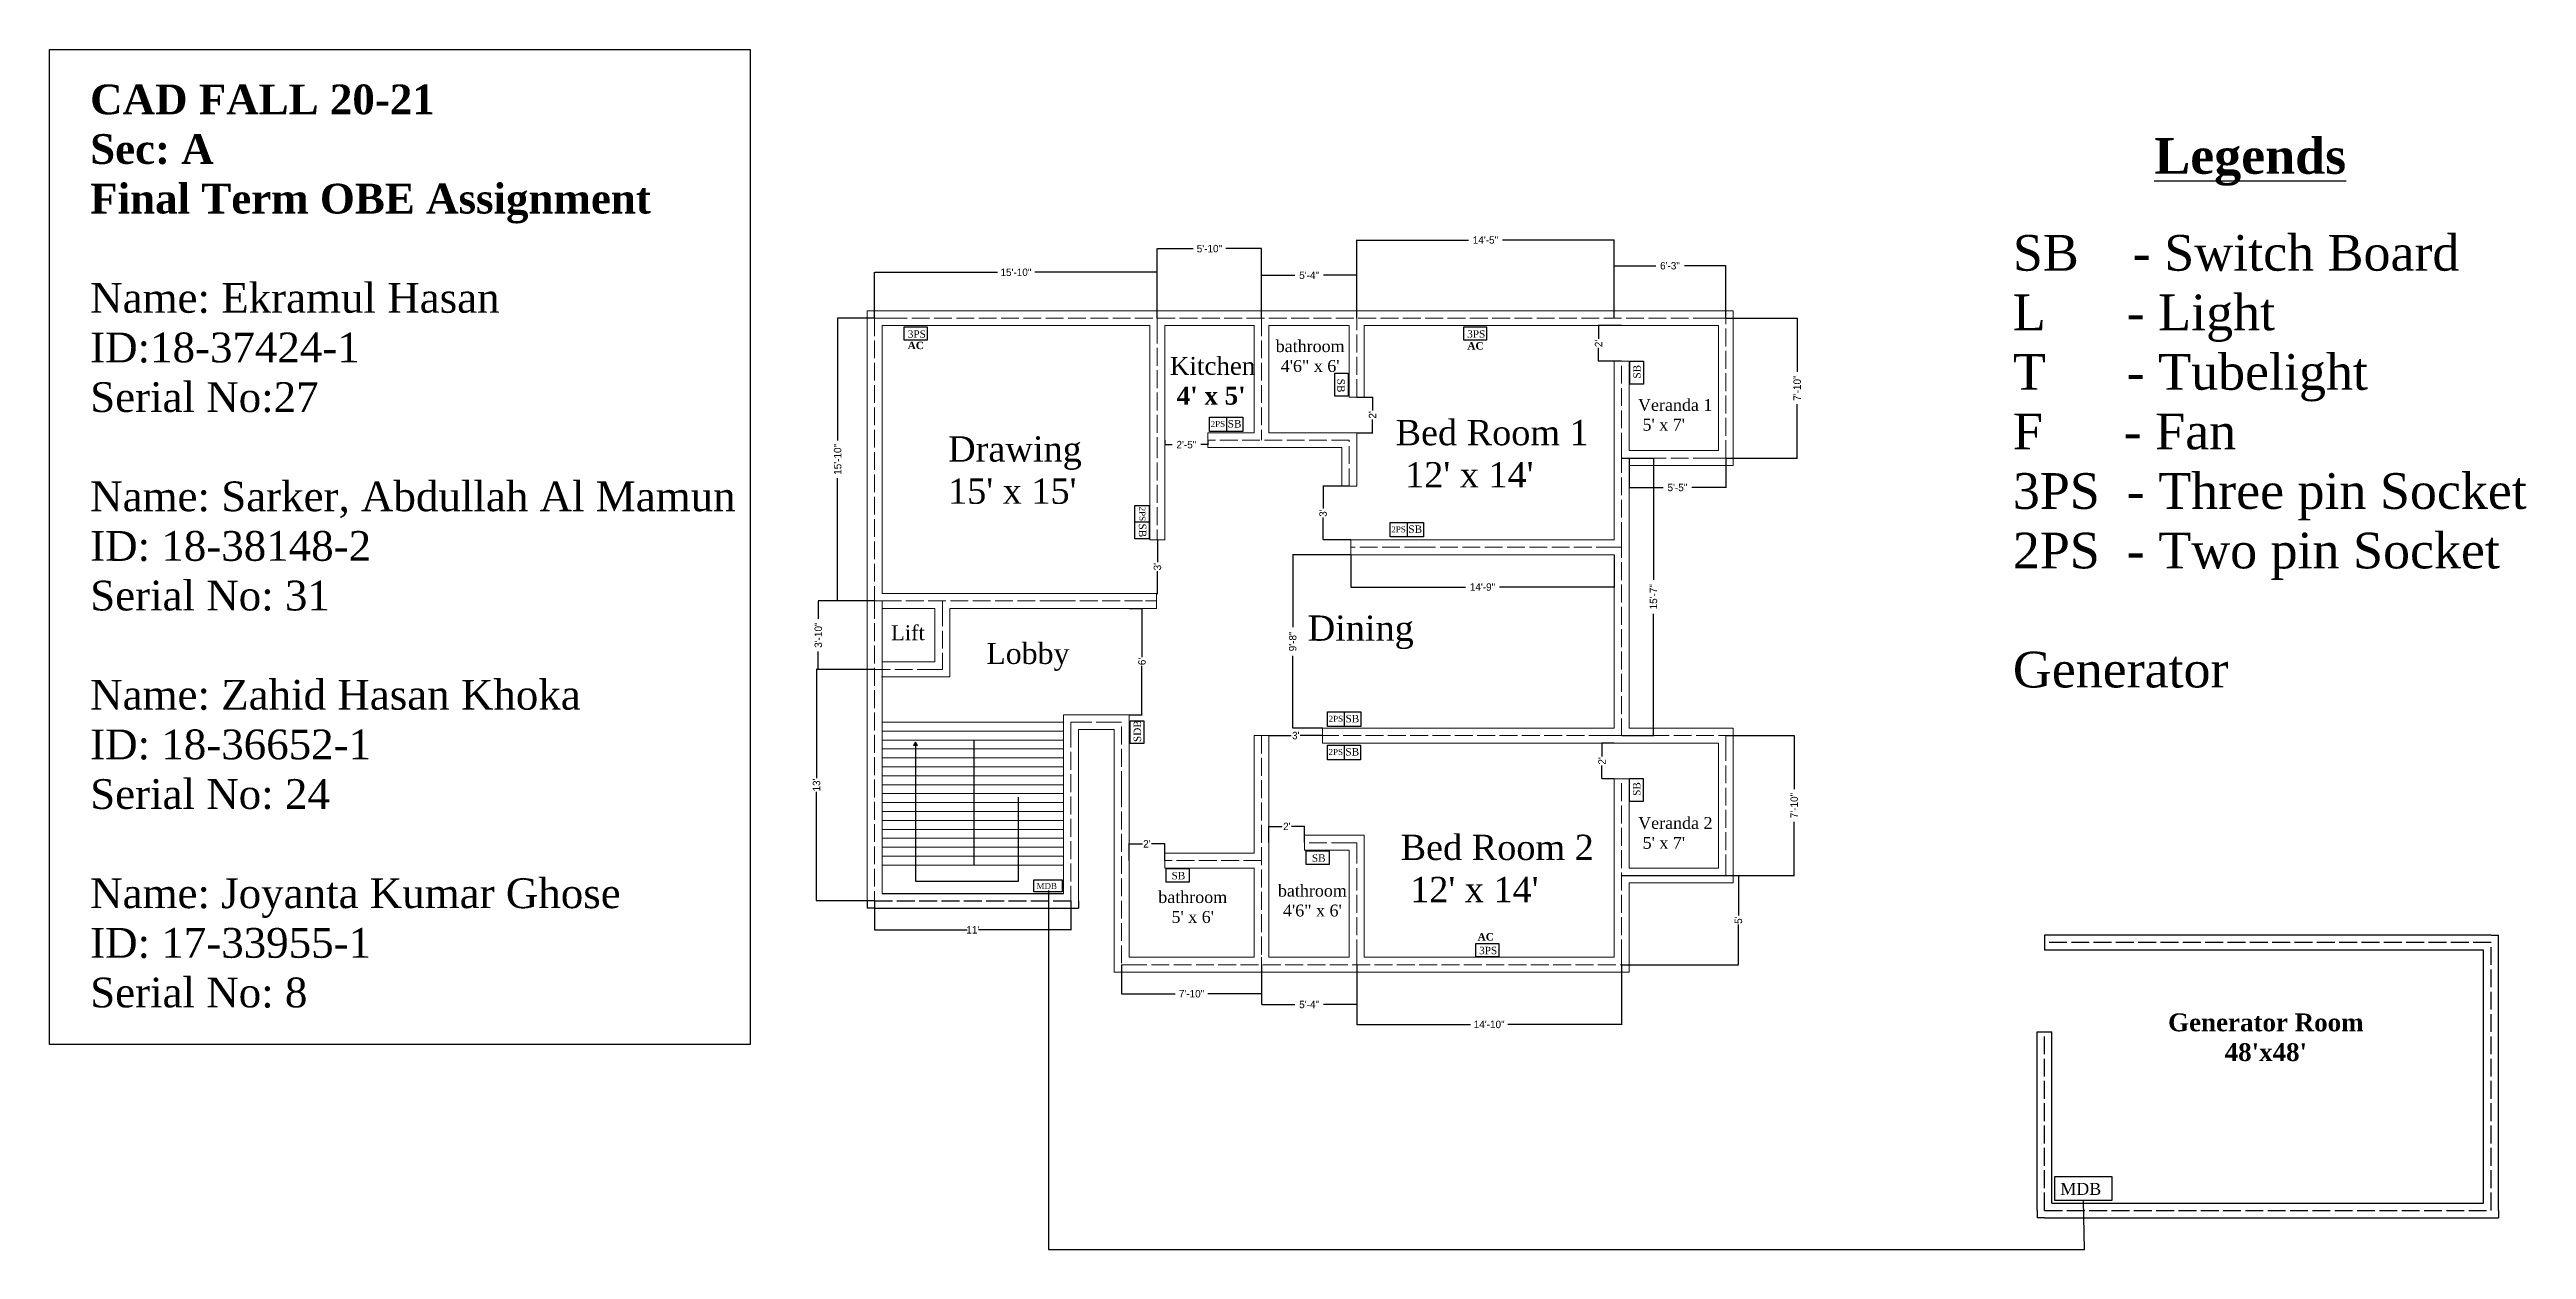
# Model space of a CAD drawing. Header units: inches. Extents: x -107 to 1557, y -182 to 624.
import ezdxf

# ---------------------------------------------------------------- set-up
doc = ezdxf.new("R2010")
doc.units = ezdxf.units.IN
doc.header["$MEASUREMENT"] = 0
doc.linetypes.add('ACAD_ISO02W100', pattern=[15, 12, -3])
doc.layers.get('Defpoints').update_dxf_attribs({"lineweight": 5})
doc.layers.add('door', color=5, linetype='Continuous', lineweight=5)
doc.layers.add('wall', color=7, linetype='Continuous', lineweight=5)
doc.dimstyles.get("Standard").update_dxf_attribs({"dimtxt": 5, "dimasz": 0.18, "dimexe": 0.18, "dimexo": 0.0625, "dimgap": 0.09, "dimtad": 0, "dimdec": 0, "dimzin": 0, "dimdsep": 46, "dimlunit": 4, "dimtxsty": 'Standard', "dimcen": 0.09, "dimadec": 0, "dimazin": 0, "dimtfac": 1, "dimtdec": 0, "dimtofl": 0, "dimtmove": 0, "dimatfit": 3, "dimfxl": 1, "dimtolj": 1, "dimtzin": 0, "dimarcsym": 0})

# ---------------------------------------------------------------- blocks, each defined once
blk = doc.blocks.new('*D4')
at = {"color": 0, "lineweight": -2}
for p, q in [((447.2, 443.7), (447.2, 474.5)), ((447.4, 474.4), (529.7, 474.4)), ((637.1, 474.4), (554.8, 474.4)), ((637.2, 443.7), (637.2, 474.5))]:
    blk.add_line(p, q, dxfattribs=at)
at = {"color": 0}
for points in [[(447.4, 474.4), (447.4, 474.3), (447.2, 474.4)], [(637.1, 474.4), (637.1, 474.3), (637.2, 474.4)]]:
    blk.add_solid(points, dxfattribs=at)
at = {"layer": 'Defpoints', "color": 0}
for p in [(637.2, 474.4), (447.2, 443.6), (637.2, 443.6)]:
    blk.add_point(p, dxfattribs=at)
at = {"color": 0, "insert": (542.2, 474.4), "char_height": 5, "attachment_point": 5}
blk.add_mtext('\\A1;15\'-10"', dxfattribs=at)
blk = doc.blocks.new('*D5')
at = {"color": 0, "lineweight": -2}
for p, q in [((637.2, 443.7), (637.2, 490.5)), ((637.4, 490.3), (661.3, 490.3)), ((707.1, 490.3), (683.2, 490.3)), ((707.2, 443.7), (707.2, 490.5))]:
    blk.add_line(p, q, dxfattribs=at)
at = {"color": 0}
for points in [[(637.4, 490.3), (637.4, 490.3), (637.2, 490.3)], [(707.1, 490.3), (707.1, 490.3), (707.2, 490.3)]]:
    blk.add_solid(points, dxfattribs=at)
at = {"layer": 'Defpoints', "color": 0}
for p in [(707.2, 490.3), (637.2, 443.6), (707.2, 443.6)]:
    blk.add_point(p, dxfattribs=at)
at = {"color": 0, "insert": (672.2, 490.3), "char_height": 5, "attachment_point": 5}
blk.add_mtext('\\A1;5\'-10"', dxfattribs=at)
blk = doc.blocks.new('*D6')
at = {"color": 0, "lineweight": -2}
for p, q in [((707.2, 443.8), (707.2, 472.6)), ((707.4, 472.4), (729.6, 472.4)), ((771.1, 472.4), (748.9, 472.4)), ((771.2, 443.7), (771.2, 472.6))]:
    blk.add_line(p, q, dxfattribs=at)
at = {"color": 0}
for points in [[(707.4, 472.5), (707.4, 472.4), (707.2, 472.4)], [(771.1, 472.5), (771.1, 472.4), (771.2, 472.4)]]:
    blk.add_solid(points, dxfattribs=at)
at = {"layer": 'Defpoints', "color": 0}
for p in [(771.2, 472.4), (707.2, 443.7), (771.2, 443.6)]:
    blk.add_point(p, dxfattribs=at)
at = {"color": 0, "insert": (739.2, 472.4), "char_height": 5, "attachment_point": 5}
blk.add_mtext('\\A1;5\'-4"', dxfattribs=at)
blk = doc.blocks.new('*D7')
at = {"color": 0, "lineweight": -2}
for p, q in [((771.2, 443.7), (771.2, 496.2)), ((771.4, 496.1), (846.4, 496.1)), ((944.1, 496.1), (869.1, 496.1)), ((944.2, 443.7), (944.2, 496.2))]:
    blk.add_line(p, q, dxfattribs=at)
at = {"color": 0}
for points in [[(771.4, 496.1), (771.4, 496), (771.2, 496.1)], [(944.1, 496.1), (944.1, 496), (944.2, 496.1)]]:
    blk.add_solid(points, dxfattribs=at)
at = {"layer": 'Defpoints', "color": 0}
for p in [(944.2, 496.1), (771.2, 443.6), (944.2, 443.6)]:
    blk.add_point(p, dxfattribs=at)
at = {"color": 0, "insert": (857.7, 496.1), "char_height": 5, "attachment_point": 5}
blk.add_mtext('\\A1;14\'-5"', dxfattribs=at)
blk = doc.blocks.new('*D8')
at = {"color": 0, "lineweight": -2}
for p, q in [((944.2, 443.8), (944.2, 479)), ((944.4, 478.8), (972.1, 478.8)), ((1019.1, 478.8), (991.4, 478.8)), ((1019.2, 443.7), (1019.2, 479))]:
    blk.add_line(p, q, dxfattribs=at)
at = {"color": 0}
for points in [[(944.4, 478.9), (944.4, 478.8), (944.2, 478.8)], [(1019.1, 478.9), (1019.1, 478.8), (1019.2, 478.8)]]:
    blk.add_solid(points, dxfattribs=at)
at = {"layer": 'Defpoints', "color": 0}
for p in [(1019.2, 478.8), (944.2, 443.7), (1019.2, 443.6)]:
    blk.add_point(p, dxfattribs=at)
at = {"color": 0, "insert": (981.7, 478.8), "char_height": 5, "attachment_point": 5}
blk.add_mtext('\\A1;6\'-3"', dxfattribs=at)
blk = doc.blocks.new('*D9')
at = {"color": 0, "lineweight": -2}
for p, q in [((1019.3, 443.6), (1067.4, 443.6)), ((1067.2, 443.5), (1067.2, 407.6)), ((1067.2, 349.8), (1067.2, 385.7)), ((1019.3, 349.6), (1067.4, 349.6))]:
    blk.add_line(p, q, dxfattribs=at)
at = {"color": 0}
for points in [[(1067.2, 443.5), (1067.2, 443.5), (1067.2, 443.6)], [(1067.2, 349.8), (1067.2, 349.8), (1067.2, 349.6)]]:
    blk.add_solid(points, dxfattribs=at)
at = {"layer": 'Defpoints', "color": 0}
for p in [(1019.2, 443.6), (1019.2, 349.6), (1067.2, 349.6)]:
    blk.add_point(p, dxfattribs=at)
at = {"color": 0, "insert": (1067.2, 396.6), "char_height": 5, "attachment_point": 5, "rotation": 90}
blk.add_mtext('\\A1;7\'-10"', dxfattribs=at)
blk = doc.blocks.new('*D10')
at = {"color": 0, "lineweight": -2}
for p, q in [((954.2, 349.6), (954.2, 329.6)), ((1019.2, 349.6), (1019.2, 329.6)), ((954.4, 329.8), (977.1, 329.8)), ((1019.1, 329.8), (996.4, 329.8))]:
    blk.add_line(p, q, dxfattribs=at)
at = {"color": 0}
for points in [[(954.4, 329.9), (954.4, 329.8), (954.2, 329.8)], [(1019.1, 329.9), (1019.1, 329.8), (1019.2, 329.8)]]:
    blk.add_solid(points, dxfattribs=at)
at = {"layer": 'Defpoints', "color": 0}
for p in [(954.2, 349.6), (1019.2, 349.6), (954.2, 329.8)]:
    blk.add_point(p, dxfattribs=at)
at = {"color": 0, "insert": (986.7, 329.8), "char_height": 5, "attachment_point": 5}
blk.add_mtext('\\A1;5\'-5"', dxfattribs=at)
blk = doc.blocks.new('*D11')
at = {"color": 0, "lineweight": -2}
for p, q in [((949.3, 349.6), (970.8, 349.6)), ((970.6, 349.5), (970.6, 267.7)), ((970.6, 163.3), (970.6, 245)), ((949.3, 163.1), (970.8, 163.1))]:
    blk.add_line(p, q, dxfattribs=at)
at = {"color": 0}
for points in [[(970.6, 349.5), (970.6, 349.5), (970.6, 349.6)], [(970.6, 163.3), (970.6, 163.3), (970.6, 163.1)]]:
    blk.add_solid(points, dxfattribs=at)
at = {"layer": 'Defpoints', "color": 0}
for p in [(949.2, 349.6), (949.2, 163.1), (970.6, 163.1)]:
    blk.add_point(p, dxfattribs=at)
at = {"color": 0, "insert": (970.6, 256.4), "char_height": 5, "attachment_point": 5, "rotation": 90}
blk.add_mtext('\\A1;15\'-7"', dxfattribs=at)
blk = doc.blocks.new('*D12')
at = {"color": 0, "lineweight": -2}
for p, q in [((1019.3, 163.1), (1065.3, 163.1)), ((1065.2, 163), (1065.2, 127.1)), ((1065.2, 69.3), (1065.2, 105.2)), ((1019.3, 69.1), (1065.3, 69.1))]:
    blk.add_line(p, q, dxfattribs=at)
at = {"color": 0}
for points in [[(1065.1, 163), (1065.2, 163), (1065.2, 163.1)], [(1065.1, 69.3), (1065.2, 69.3), (1065.2, 69.1)]]:
    blk.add_solid(points, dxfattribs=at)
at = {"layer": 'Defpoints', "color": 0}
for p in [(1019.2, 163.1), (1019.2, 69.1), (1065.2, 69.1)]:
    blk.add_point(p, dxfattribs=at)
at = {"color": 0, "insert": (1065.2, 116.1), "char_height": 5, "attachment_point": 5, "rotation": 90}
blk.add_mtext('\\A1;7\'-10"', dxfattribs=at)
blk = doc.blocks.new('*D13')
at = {"color": 0, "lineweight": -2}
for p, q in [((447.2, 443.7), (422.2, 443.7)), ((422.4, 443.5), (422.4, 361.3)), ((422.4, 253.8), (422.4, 336.1)), ((447.2, 253.6), (422.2, 253.6))]:
    blk.add_line(p, q, dxfattribs=at)
at = {"color": 0}
for points in [[(422.3, 443.5), (422.4, 443.5), (422.4, 443.7)], [(422.3, 253.8), (422.4, 253.8), (422.4, 253.6)]]:
    blk.add_solid(points, dxfattribs=at)
at = {"layer": 'Defpoints', "color": 0}
for p in [(447.2, 443.7), (422.4, 253.6), (447.2, 253.6)]:
    blk.add_point(p, dxfattribs=at)
at = {"color": 0, "insert": (422.4, 348.7), "char_height": 5, "attachment_point": 5, "rotation": 90}
blk.add_mtext('\\A1;15\'-10"', dxfattribs=at)
blk = doc.blocks.new('*D14')
at = {"color": 0, "lineweight": -2}
for p, q in [((613.2, 9.1), (613.2, -10.6)), ((707.2, 9.1), (707.2, -10.6)), ((613.4, -10.4), (649.3, -10.4)), ((707.1, -10.4), (671.2, -10.4))]:
    blk.add_line(p, q, dxfattribs=at)
at = {"color": 0}
for points in [[(613.4, -10.4), (613.4, -10.4), (613.2, -10.4)], [(707.1, -10.4), (707.1, -10.4), (707.2, -10.4)]]:
    blk.add_solid(points, dxfattribs=at)
at = {"layer": 'Defpoints', "color": 0}
for p in [(613.2, 9.1), (707.2, 9.1), (707.2, -10.4)]:
    blk.add_point(p, dxfattribs=at)
at = {"color": 0, "insert": (660.2, -10.4), "char_height": 5, "attachment_point": 5}
blk.add_mtext('\\A1;7\'-10"', dxfattribs=at)
blk = doc.blocks.new('*D15')
at = {"color": 0, "lineweight": -2}
for p, q in [((707.2, 9.1), (707.2, -17.7)), ((771.2, 9.1), (771.2, -17.7)), ((707.4, -17.6), (729.6, -17.6)), ((771.1, -17.6), (748.9, -17.6))]:
    blk.add_line(p, q, dxfattribs=at)
at = {"color": 0}
for points in [[(707.4, -17.5), (707.4, -17.6), (707.2, -17.6)], [(771.1, -17.5), (771.1, -17.6), (771.2, -17.6)]]:
    blk.add_solid(points, dxfattribs=at)
at = {"layer": 'Defpoints', "color": 0}
for p in [(707.2, 9.1), (771.2, 9.1), (771.2, -17.6)]:
    blk.add_point(p, dxfattribs=at)
at = {"color": 0, "insert": (739.2, -17.6), "char_height": 5, "attachment_point": 5}
blk.add_mtext('\\A1;5\'-4"', dxfattribs=at)
blk = doc.blocks.new('*D16')
at = {"color": 0, "lineweight": -2}
for p, q in [((771.2, 9.1), (771.2, -31.2)), ((949.2, 9.1), (949.2, -31.2)), ((771.4, -31), (847.7, -31)), ((949.1, -31), (872.8, -31))]:
    blk.add_line(p, q, dxfattribs=at)
at = {"color": 0}
for points in [[(771.4, -31), (771.4, -31.1), (771.2, -31)], [(949.1, -31), (949.1, -31.1), (949.2, -31)]]:
    blk.add_solid(points, dxfattribs=at)
at = {"layer": 'Defpoints', "color": 0}
for p in [(771.2, 9.1), (949.2, 9.1), (949.2, -31)]:
    blk.add_point(p, dxfattribs=at)
at = {"color": 0, "insert": (860.2, -31), "char_height": 5, "attachment_point": 5}
blk.add_mtext('\\A1;14\'-10"', dxfattribs=at)
blk = doc.blocks.new('*D17')
at = {"color": 0, "lineweight": -2}
for p, q in [((949.3, 69.1), (1027.8, 69.1)), ((1027.7, 69), (1027.7, 42.1)), ((1027.7, 9.3), (1027.7, 36.1)), ((949.3, 9.1), (1027.8, 9.1))]:
    blk.add_line(p, q, dxfattribs=at)
at = {"color": 0}
for points in [[(1027.6, 69), (1027.7, 69), (1027.7, 69.1)], [(1027.6, 9.3), (1027.7, 9.3), (1027.7, 9.1)]]:
    blk.add_solid(points, dxfattribs=at)
at = {"layer": 'Defpoints', "color": 0}
for p in [(949.2, 69.1), (949.2, 9.1), (1027.7, 9.1)]:
    blk.add_point(p, dxfattribs=at)
at = {"color": 0, "insert": (1027.7, 39.1), "char_height": 5, "attachment_point": 5, "rotation": 90}
blk.add_mtext("\\A1;5'", dxfattribs=at)
blk = doc.blocks.new('*D18')
at = {"color": 0, "lineweight": -2}
for p, q in [((618.2, 79.2), (618.2, 90.6)), ((618.4, 90.4), (627.2, 90.4)), ((642.1, 90.4), (633.3, 90.4)), ((642.2, 79.2), (642.2, 90.6))]:
    blk.add_line(p, q, dxfattribs=at)
at = {"color": 0}
for points in [[(618.4, 90.5), (618.4, 90.4), (618.2, 90.4)], [(642.1, 90.5), (642.1, 90.4), (642.2, 90.4)]]:
    blk.add_solid(points, dxfattribs=at)
at = {"layer": 'Defpoints', "color": 0}
for p in [(618.2, 90.4), (618.2, 79.1), (642.2, 79.1)]:
    blk.add_point(p, dxfattribs=at)
at = {"color": 0, "insert": (630.2, 90.4), "char_height": 5, "attachment_point": 5}
blk.add_mtext("\\A1;2'", dxfattribs=at)
blk = doc.blocks.new('*D19')
at = {"color": 0, "lineweight": -2}
for p, q in [((447.1, 253.6), (409.2, 253.6)), ((409.4, 253.5), (409.4, 241.6)), ((409.4, 207.8), (409.4, 219.7)), ((447.2, 207.6), (409.2, 207.6))]:
    blk.add_line(p, q, dxfattribs=at)
at = {"color": 0}
for points in [[(409.3, 253.5), (409.4, 253.5), (409.4, 253.6)], [(409.3, 207.8), (409.4, 207.8), (409.4, 207.6)]]:
    blk.add_solid(points, dxfattribs=at)
at = {"layer": 'Defpoints', "color": 0}
for p in [(447.2, 253.6), (409.4, 207.6), (447.2, 207.6)]:
    blk.add_point(p, dxfattribs=at)
at = {"color": 0, "insert": (409.4, 230.6), "char_height": 5, "attachment_point": 5, "rotation": 90}
blk.add_mtext('\\A1;3\'-10"', dxfattribs=at)
blk = doc.blocks.new('*D22')
at = {"color": 0, "lineweight": -2}
for p, q in [((447.1, 207.6), (408, 207.6)), ((408.2, 207.5), (408.2, 134.6)), ((408.2, 52.3), (408.2, 125.2)), ((447.2, 52.1), (408, 52.1))]:
    blk.add_line(p, q, dxfattribs=at)
at = {"color": 0}
for points in [[(408.2, 207.5), (408.2, 207.5), (408.2, 207.6)], [(408.2, 52.3), (408.2, 52.3), (408.2, 52.1)]]:
    blk.add_solid(points, dxfattribs=at)
at = {"layer": 'Defpoints', "color": 0}
for p in [(447.2, 207.6), (408.2, 52.1), (447.2, 52.1)]:
    blk.add_point(p, dxfattribs=at)
at = {"color": 0, "insert": (408.2, 129.9), "char_height": 5, "attachment_point": 5, "rotation": 90}
blk.add_mtext("\\A1;13'", dxfattribs=at)
blk = doc.blocks.new('*D23')
at = {"color": 0, "lineweight": -2}
for p, q in [((712.2, 91.2), (712.2, 102.2)), ((712.4, 102.1), (721.2, 102.1)), ((736.1, 102.1), (727.3, 102.1)), ((736.2, 91.2), (736.2, 102.2))]:
    blk.add_line(p, q, dxfattribs=at)
at = {"color": 0}
for points in [[(712.4, 102.1), (712.4, 102), (712.2, 102.1)], [(736.1, 102.1), (736.1, 102), (736.2, 102.1)]]:
    blk.add_solid(points, dxfattribs=at)
at = {"layer": 'Defpoints', "color": 0}
for p in [(712.2, 102.1), (712.2, 91.1), (736.2, 91.1)]:
    blk.add_point(p, dxfattribs=at)
at = {"color": 0, "insert": (724.2, 102.1), "char_height": 5, "attachment_point": 5}
blk.add_mtext("\\A1;2'", dxfattribs=at)
blk = doc.blocks.new('*D25')
at = {"color": 0, "lineweight": -2}
for p, q in [((712.2, 163.2), (712.2, 163.3)), ((712.4, 163.1), (727.2, 163.1)), ((748.1, 163.1), (733.3, 163.1)), ((748.2, 163.2), (748.2, 163.3))]:
    blk.add_line(p, q, dxfattribs=at)
at = {"color": 0}
for points in [[(712.4, 163.2), (712.4, 163.1), (712.2, 163.1)], [(748.1, 163.2), (748.1, 163.1), (748.2, 163.1)]]:
    blk.add_solid(points, dxfattribs=at)
at = {"layer": 'Defpoints', "color": 0}
for p in [(712.2, 163.1), (712.2, 163.1), (748.2, 163.1)]:
    blk.add_point(p, dxfattribs=at)
at = {"color": 0, "insert": (730.2, 163.1), "char_height": 5, "attachment_point": 5}
blk.add_mtext("\\A1;3'", dxfattribs=at)
blk = doc.blocks.new('*D26')
at = {"color": 0, "lineweight": -2}
for p, q in [((944.2, 158.1), (935.8, 158.1)), ((936, 158), (936, 149.1)), ((944.2, 134.1), (935.8, 134.1)), ((936, 134.3), (936, 143.1))]:
    blk.add_line(p, q, dxfattribs=at)
at = {"color": 0}
for points in [[(935.9, 158), (936, 158), (936, 158.1)], [(935.9, 134.3), (936, 134.3), (936, 134.1)]]:
    blk.add_solid(points, dxfattribs=at)
at = {"layer": 'Defpoints', "color": 0}
for p in [(936, 158.1), (944.2, 158.1), (944.2, 134.1)]:
    blk.add_point(p, dxfattribs=at)
at = {"color": 0, "insert": (936, 146.1), "char_height": 5, "attachment_point": 5, "rotation": 90}
blk.add_mtext("\\A1;2'", dxfattribs=at)
blk = doc.blocks.new('*D27')
at = {"color": 0, "lineweight": -2}
for p, q in [((618.3, 248.6), (627, 248.6)), ((626.9, 248.5), (626.9, 215.9)), ((626.9, 177.3), (626.9, 209.9)), ((618.3, 177.1), (627, 177.1))]:
    blk.add_line(p, q, dxfattribs=at)
at = {"color": 0}
for points in [[(626.8, 248.5), (626.9, 248.5), (626.9, 248.6)], [(626.8, 177.3), (626.9, 177.3), (626.9, 177.1)]]:
    blk.add_solid(points, dxfattribs=at)
at = {"layer": 'Defpoints', "color": 0}
for p in [(618.2, 248.6), (626.9, 248.6), (618.2, 177.1)]:
    blk.add_point(p, dxfattribs=at)
at = {"color": 0, "insert": (626.9, 212.9), "char_height": 5, "attachment_point": 5, "rotation": 90}
blk.add_mtext("\\A1;6'", dxfattribs=at)
blk = doc.blocks.new('*D28')
at = {"color": 0, "lineweight": -2}
for p, q in [((637.3, 294.6), (637.5, 294.6)), ((637.3, 294.5), (637.3, 279.6)), ((637.3, 258.8), (637.3, 273.6)), ((636.8, 258.6), (637.5, 258.6))]:
    blk.add_line(p, q, dxfattribs=at)
at = {"color": 0}
for points in [[(637.3, 294.5), (637.3, 294.5), (637.3, 294.6)], [(637.3, 258.8), (637.3, 258.8), (637.3, 258.6)]]:
    blk.add_solid(points, dxfattribs=at)
at = {"layer": 'Defpoints', "color": 0}
for p in [(637.2, 294.6), (637.3, 294.6), (636.7, 258.6)]:
    blk.add_point(p, dxfattribs=at)
at = {"color": 0, "insert": (637.3, 276.6), "char_height": 5, "attachment_point": 5, "rotation": 90}
blk.add_mtext("\\A1;3'", dxfattribs=at)
blk = doc.blocks.new('*D30')
at = {"color": 0, "lineweight": -2}
for p, q in [((766.2, 330.6), (748.4, 330.6)), ((748.6, 330.5), (748.6, 315.6)), ((748.6, 294.8), (748.6, 309.6)), ((767.2, 294.6), (748.4, 294.6))]:
    blk.add_line(p, q, dxfattribs=at)
at = {"color": 0}
for points in [[(748.6, 330.5), (748.7, 330.5), (748.6, 330.6)], [(748.6, 294.8), (748.7, 294.8), (748.6, 294.6)]]:
    blk.add_solid(points, dxfattribs=at)
at = {"layer": 'Defpoints', "color": 0}
for p in [(766.2, 330.6), (748.6, 294.6), (767.2, 294.6)]:
    blk.add_point(p, dxfattribs=at)
at = {"color": 0, "insert": (748.6, 312.6), "char_height": 5, "attachment_point": 5, "rotation": 90}
blk.add_mtext("\\A1;3'", dxfattribs=at)
blk = doc.blocks.new('*D31')
at = {"color": 0, "lineweight": -2}
for p, q in [((949.2, 438.6), (933.5, 438.6)), ((933.7, 438.5), (933.7, 429.6)), ((933.7, 414.8), (933.7, 423.6)), ((949.2, 414.6), (933.5, 414.6))]:
    blk.add_line(p, q, dxfattribs=at)
at = {"color": 0}
for points in [[(933.6, 438.5), (933.7, 438.5), (933.7, 438.6)], [(933.6, 414.8), (933.7, 414.8), (933.7, 414.6)]]:
    blk.add_solid(points, dxfattribs=at)
at = {"layer": 'Defpoints', "color": 0}
for p in [(933.7, 438.6), (949.2, 438.6), (949.2, 414.6)]:
    blk.add_point(p, dxfattribs=at)
at = {"color": 0, "insert": (933.7, 426.6), "char_height": 5, "attachment_point": 5, "rotation": 90}
blk.add_mtext("\\A1;2'", dxfattribs=at)
blk = doc.blocks.new('*D32')
at = {"color": 0, "lineweight": -2}
for p, q in [((771.3, 390.6), (782, 390.6)), ((781.8, 390.5), (781.8, 381.6)), ((771.3, 366.6), (782, 366.6)), ((781.8, 366.8), (781.8, 375.6))]:
    blk.add_line(p, q, dxfattribs=at)
at = {"color": 0}
for points in [[(781.8, 390.5), (781.8, 390.5), (781.8, 390.6)], [(781.8, 366.8), (781.8, 366.8), (781.8, 366.6)]]:
    blk.add_solid(points, dxfattribs=at)
at = {"layer": 'Defpoints', "color": 0}
for p in [(771.2, 390.6), (781.8, 390.6), (771.2, 366.6)]:
    blk.add_point(p, dxfattribs=at)
at = {"color": 0, "insert": (781.8, 378.6), "char_height": 5, "attachment_point": 5, "rotation": 90}
blk.add_mtext("\\A1;2'", dxfattribs=at)
blk = doc.blocks.new('*D34')
at = {"color": 0, "lineweight": -2}
for p, q in [((767.2, 284.6), (728.1, 284.6)), ((728.2, 284.4), (728.2, 236)), ((728.2, 168.3), (728.2, 216.7)), ((748.2, 168.1), (728.1, 168.1)), ((447.2, 52.1), (447.2, 32.4)), ((579.2, 52.1), (579.2, 32.4)), ((447.4, 32.6), (509.4, 32.6)), ((579.1, 32.6), (517.1, 32.6))]:
    blk.add_line(p, q, dxfattribs=at)
at = {"color": 0}
for points in [[(728.2, 284.4), (728.3, 284.4), (728.2, 284.6)], [(728.2, 168.3), (728.3, 168.3), (728.2, 168.1)], [(447.4, 32.6), (447.4, 32.6), (447.2, 32.6)], [(579.1, 32.6), (579.1, 32.6), (579.2, 32.6)]]:
    blk.add_solid(points, dxfattribs=at)
at = {"layer": 'Defpoints', "color": 0}
for p in [(728.2, 284.6), (767.2, 284.6), (748.2, 168.1), (447.2, 52.1), (579.2, 52.1), (579.2, 32.6)]:
    blk.add_point(p, dxfattribs=at)
at = {"color": 0, "insert": (728.2, 226.4), "char_height": 5, "attachment_point": 5, "rotation": 90}
blk.add_mtext('\\A1;9\'-8"', dxfattribs=at)
at = {"color": 0, "insert": (513.2, 32.6), "char_height": 5, "attachment_point": 5}
blk.add_mtext("\\A1;11'", dxfattribs=at)
blk = doc.blocks.new('*D36')
at = {"color": 0, "lineweight": -2}
for p, q in [((642.2, 361.6), (642.2, 358.4)), ((642.4, 358.6), (647.1, 358.6)), ((671.1, 358.6), (666.4, 358.6)), ((671.2, 361.6), (671.2, 358.4))]:
    blk.add_line(p, q, dxfattribs=at)
at = {"color": 0}
for points in [[(642.4, 358.6), (642.4, 358.6), (642.2, 358.6)], [(671.1, 358.6), (671.1, 358.6), (671.2, 358.6)]]:
    blk.add_solid(points, dxfattribs=at)
at = {"layer": 'Defpoints', "color": 0}
for p in [(642.2, 361.6), (642.2, 358.6), (671.2, 361.6)]:
    blk.add_point(p, dxfattribs=at)
at = {"color": 0, "insert": (656.7, 358.6), "char_height": 5, "attachment_point": 5}
blk.add_mtext('\\A1;2\'-5"', dxfattribs=at)
blk = doc.blocks.new('*D33')
at = {"color": 0, "lineweight": -2}
for p, q in [((767.2, 284.6), (767.2, 262.7)), ((944.2, 284.6), (944.2, 262.7)), ((767.4, 262.9), (844.4, 262.9)), ((944.1, 262.9), (867.1, 262.9))]:
    blk.add_line(p, q, dxfattribs=at)
at = {"color": 0}
for points in [[(767.4, 263), (767.4, 262.9), (767.2, 262.9)], [(944.1, 263), (944.1, 262.9), (944.2, 262.9)]]:
    blk.add_solid(points, dxfattribs=at)
at = {"layer": 'Defpoints', "color": 0}
for p in [(767.2, 284.6), (944.2, 284.6), (767.2, 262.9)]:
    blk.add_point(p, dxfattribs=at)
at = {"color": 0, "insert": (855.7, 262.9), "char_height": 5, "attachment_point": 5}
blk.add_mtext('\\A1;14\'-9"', dxfattribs=at)

msp = doc.modelspace()

# ---------------------------------------------------------------- hatches: boundary and pattern name
at = {"layer": 'door'}
h = msp.add_hatch(color=0, dxfattribs=at)
h.set_gradient(color2=(0, 0, 0), tint=1)
h.paths.add_polyline_path([(474.7, 158.6), (473.4, 156.4), (476, 156.4)])

# ---------------------------------------------------------------- linework, layer by layer
for p, q in [((683.6, 377.1), (683.6, 367.4)), ((631.7, 306.5), (622, 306.5)), ((805, 306.3), (805, 296.6)), ((762.8, 179), (762.8, 169.3)), ((474.7, 156.4), (474.7, 65.2)), ((513.8, 160.1), (513.8, 76.1)), ((762.7, 156.6), (762.7, 146.9)), ((544, 65.2), (544, 121.8)), ((442.2, 52.1), (442.2, 47.1)), ((452.2, 57.1), (574.2, 57.1)), ((474.7, 65.2), (544, 65.2)), ((584.2, 52.1), (584.2, 47.1)), ((447.2, 47.1), (442.2, 47.1)), ((447.2, 47.1), (579.2, 47.1)), ((579.2, 47.1), (584.2, 47.1)), ((1533.4, 29), (1233.4, 29)), ((1233.4, 29), (1233.4, 19)), ((1528.4, 19), (1233.4, 19)), ((1528.4, -151), (1528.4, 19)), ((1533.4, 29), (1538.4, 29)), ((1538.4, 24), (1538.4, 29)), ((1538.4, -156), (1538.4, 24)), ((1228.4, -156), (1228.4, -36)), ((1228.4, -36), (1238.4, -36)), ((1238.4, -151), (1238.4, -36)), ((1228.4, -156), (1228.4, -161)), ((1233.4, -161), (1228.4, -161)), ((1233.4, -161), (1533.4, -161)), ((1238.4, -151), (1528.4, -151)), ((1533.4, -161), (1538.4, -161)), ((1538.4, -156), (1538.4, -161))]:
    msp.add_line(p, q)
at = {"linetype": 'ACAD_ISO02W100'}
for p, q in [((447.2, 52.1), (579.2, 52.1)), ((1533.4, 24), (1233.4, 24)), ((1533.4, -156), (1533.4, 24)), ((1233.4, -156), (1233.4, -36)), ((1233.4, -156), (1533.4, -156))]:
    msp.add_line(p, q, dxfattribs=at)
at = {"color": 5}
for p, q in [((564, 59), (564, -182.2)), ((1260.3, -182.2), (1259.5, -149.3)), ((564, -182.2), (1260.3, -182.2))]:
    msp.add_line(p, q, dxfattribs=at)
for points in [[(-107.2, 624.1), (363.5, 624.1), (363.5, -44.4), (-107.2, -44.4)], [(467.2, 437.8), (482.6, 437.8), (482.6, 428.7), (467.2, 428.7)], [(843.1, 437.8), (858.5, 437.8), (858.5, 428.7), (843.1, 428.7)], [(765.5, 406.6), (765.5, 391.2), (756.5, 391.2), (756.5, 406.6)], [(954.7, 399.3), (954.7, 414.7), (963.8, 414.7), (963.8, 399.3)], [(672.3, 377.1), (694.7, 377.1), (694.7, 367.4), (672.3, 367.4)], [(631.7, 317.7), (631.7, 295.4), (622, 295.4), (622, 317.7)], [(793.7, 306.3), (816.1, 306.3), (816.1, 296.6), (793.7, 296.6)], [(619, 157.7), (619, 173.1), (628.1, 173.1), (628.1, 157.7)], [(751.6, 179), (773.9, 179), (773.9, 169.3), (751.6, 169.3)], [(751.5, 156.6), (773.8, 156.6), (773.8, 146.9), (751.5, 146.9)], [(954.5, 118.9), (954.5, 134.3), (963.6, 134.3), (963.6, 118.9)], [(737.3, 85.6), (752.7, 85.6), (752.7, 76.5), (737.3, 76.5)], [(643.1, 73.8), (658.5, 73.8), (658.5, 64.7), (643.1, 64.7)], [(554.3, 66.2), (573.3, 66.2), (573.3, 58.1), (554.3, 58.1)], [(851.2, 23.5), (866.6, 23.5), (866.6, 14.4), (851.2, 14.4)], [(1240.4, -133.1), (1278.5, -133.1), (1278.5, -149.3), (1240.4, -149.3)]]:
    msp.add_lwpolyline(points, close=True)
at = {"layer": 'door', "color": 0}
for p, q in [((452.2, 448.6), (442.2, 448.6)), ((442.2, 443.6), (442.2, 448.6)), ((457.2, 448.6), (452.2, 448.6)), ((462.2, 438.6), (452.2, 438.6)), ((642.2, 438.6), (647.2, 438.6)), ((939.2, 438.6), (944.2, 438.6)), ((1009.2, 448.6), (1024.2, 448.6)), ((1009.2, 438.6), (1014.2, 438.6)), ((1024.2, 443.6), (1024.2, 448.6)), ((944.2, 354.6), (944.2, 414.6)), ((944.2, 414.6), (954.2, 414.6)), ((954.2, 354.6), (954.2, 414.6)), ((771.2, 390.6), (776.2, 390.6)), ((632.2, 361.6), (632.2, 294.6)), ((642.2, 361.6), (642.2, 294.6)), ((671.2, 356.6), (671.2, 361.6)), ((1009.2, 354.6), (1014.2, 354.6)), ((1024.2, 349.6), (1024.2, 344.6)), ((1009.2, 344.6), (1024.2, 344.6)), ((761.2, 330.6), (766.2, 330.6)), ((632.2, 294.6), (642.2, 294.6)), ((767.2, 294.8), (767.2, 284.8)), ((815.2, 294.6), (767.2, 294.6)), ((815.2, 284.6), (767.2, 284.6)), ((944.2, 294.6), (815.2, 294.6)), ((944.2, 284.6), (815.2, 284.6)), ((944.2, 284.6), (944.2, 168.1)), ((949.2, 294.6), (949.2, 289.6)), ((954.2, 294.6), (954.2, 284.6)), ((954.2, 294.6), (954.2, 168.1)), ((442.2, 253.6), (442.2, 248.6)), ((462.2, 258.6), (452.2, 258.6)), ((452.2, 253.6), (452.2, 57.1)), ((570.2, 258.6), (629.2, 258.6)), ((629.2, 258.6), (636.7, 258.6)), ((636.7, 258.6), (636.7, 248.6)), ((442.2, 248.6), (442.2, 52.1)), ((457.2, 248.6), (452.2, 248.6)), ((452.2, 248.6), (452.2, 212.6)), ((487.8, 246.3), (487.8, 248.6)), ((487.8, 248.6), (487.8, 212.6)), ((487.8, 246.3), (487.8, 235.1)), ((497.8, 248.6), (497.8, 212.6)), ((570.2, 248.6), (629.2, 248.6)), ((629.2, 248.6), (636.7, 248.6)), ((487.8, 202.6), (451.8, 202.6)), ((487.8, 212.6), (452.2, 212.6)), ((487.8, 202.6), (497.8, 202.6)), ((497.8, 212.6), (497.8, 202.6)), ((574.2, 172.1), (452.2, 172.1)), ((584.2, 177.1), (574.2, 177.1)), ((574.2, 167.1), (574.2, 177.1)), ((574.2, 167.1), (574.2, 57.1)), ((608.2, 177.1), (584.2, 177.1)), ((608.2, 167.1), (584.2, 167.1)), ((584.2, 167.1), (584.2, 52.1)), ((608.2, 177.1), (618.2, 177.1)), ((608.2, 127.1), (608.2, 167.1)), ((618.2, 127.1), (618.2, 177.1)), ((748.2, 168.1), (748.2, 158.1)), ((939.2, 168.1), (944.2, 168.1)), ((954.2, 168.1), (1014.2, 168.1)), ((1014.2, 168.1), (1024.2, 168.1)), ((1024.2, 158.1), (1024.2, 168.1)), ((574.2, 166.1), (452.2, 166.1)), ((574.2, 160.1), (452.2, 160.1)), ((574.2, 154.1), (452.2, 154.1)), ((702.2, 163.1), (707.2, 163.1)), ((939.2, 158.1), (944.2, 158.1)), ((944.2, 158.1), (954.2, 158.1)), ((954.2, 158.1), (1014.2, 158.1)), ((1014.2, 158.1), (1014.2, 74.1)), ((1024.2, 158.1), (1024.2, 74.1)), ((574.2, 148.1), (452.2, 148.1)), ((574.2, 142.1), (452.2, 142.1)), ((574.2, 136.1), (452.2, 136.1)), ((944.2, 74.1), (944.2, 134.1)), ((944.2, 134.1), (954.2, 134.1)), ((954.2, 74.1), (954.2, 134.1)), ((574.2, 130.1), (452.2, 130.1)), ((574.2, 124.1), (452.2, 124.1)), ((574.2, 118.1), (452.2, 118.1)), ((574.2, 112.1), (452.2, 112.1)), ((574.2, 106.1), (452.2, 106.1)), ((574.2, 100.1), (452.2, 100.1)), ((574.2, 94.1), (452.2, 94.1)), ((574.2, 88.1), (452.2, 88.1)), ((647.2, 84.1), (642.2, 84.1)), ((642.2, 84.1), (642.2, 74.1)), ((712.2, 96.1), (712.2, 86.1)), ((766.2, 96.1), (736.2, 96.1)), ((736.2, 96.1), (736.2, 86.1)), ((766.2, 86.1), (736.2, 86.1)), ((766.2, 96.1), (776.2, 96.1)), ((766.2, 62.1), (766.2, 86.1)), ((776.2, 62.1), (776.2, 96.1)), ((574.2, 82.1), (452.2, 82.1)), ((574.2, 76.1), (452.2, 76.1)), ((647.2, 74.1), (642.2, 74.1)), ((1014.2, 74.1), (954.2, 74.1)), ((1024.2, 74.1), (1024.2, 64.1)), ((1014.2, 64.1), (954.2, 64.1)), ((1014.2, 64.1), (1024.2, 64.1)), ((608.2, 9.1), (608.2, 4.1)), ((618.2, 4.1), (608.2, 4.1)), ((618.2, 9.1), (613.2, 9.1)), ((939.2, 14.1), (944.2, 14.1)), ((954.2, 14.1), (954.2, 4.1))]:
    msp.add_line(p, q, dxfattribs=at)
at = {"layer": 'door', "color": 0, "linetype": 'ACAD_ISO02W100'}
for p, q in [((457.2, 443.6), (447.2, 443.6)), ((637.2, 438.6), (637.2, 443.6)), ((1009.2, 443.6), (1019.2, 443.6)), ((949.2, 354.6), (949.2, 414.6)), ((637.2, 361.6), (637.2, 294.6)), ((949.2, 349.6), (949.2, 354.6)), ((954.2, 349.6), (949.2, 349.6)), ((1009.2, 349.6), (1019.2, 349.6)), ((815.2, 289.6), (767.2, 289.6)), ((944.2, 289.6), (815.2, 289.6)), ((944.2, 289.6), (949.2, 289.6)), ((949.2, 294.6), (949.2, 163.1)), ((457.2, 253.6), (447.2, 253.6)), ((447.2, 253.6), (447.2, 52.1)), ((492.8, 248.6), (492.8, 253.6)), ((570.2, 253.6), (629.2, 253.6)), ((629.2, 253.6), (636.7, 253.6)), ((492.8, 248.6), (492.8, 212.6)), ((451.8, 207.6), (447.2, 207.6)), ((487.8, 207.6), (451.8, 207.6)), ((487.8, 207.6), (492.8, 207.6)), ((492.8, 212.6), (492.8, 207.6)), ((579.2, 167.1), (579.2, 172.1)), ((584.2, 172.1), (579.2, 172.1)), ((579.2, 167.1), (579.2, 52.1)), ((608.2, 172.1), (584.2, 172.1)), ((608.2, 172.1), (613.2, 172.1)), ((613.2, 127.1), (613.2, 172.1)), ((939.2, 163.1), (944.2, 163.1)), ((944.2, 163.1), (949.2, 163.1)), ((949.2, 163.1), (954.2, 163.1)), ((954.2, 163.1), (1014.2, 163.1)), ((1014.2, 163.1), (1019.2, 163.1)), ((1019.2, 158.1), (1019.2, 163.1)), ((1019.2, 158.1), (1019.2, 74.1)), ((949.2, 74.1), (949.2, 134.1)), ((766.2, 91.1), (736.2, 91.1)), ((766.2, 91.1), (771.2, 91.1)), ((771.2, 62.1), (771.2, 91.1)), ((647.2, 79.1), (642.2, 79.1)), ((954.2, 69.1), (949.2, 69.1)), ((1014.2, 69.1), (954.2, 69.1)), ((1014.2, 69.1), (1019.2, 69.1)), ((1019.2, 74.1), (1019.2, 69.1)), ((707.2, 14.1), (707.2, 9.1)), ((771.2, 14.1), (771.2, 9.1)), ((949.2, 14.1), (949.2, 9.1))]:
    msp.add_line(p, q, dxfattribs=at)
at = {"layer": 'door', "color": 0}
msp.add_lwpolyline([(474.7, 158.6), (473.4, 156.4), (476, 156.4)], close=True, dxfattribs=at)
at = {"layer": 'wall'}
for p, q in [((442.2, 443.6), (442.2, 253.6)), ((452.2, 438.6), (452.2, 258.6)), ((1009.2, 448.6), (457.2, 448.6)), ((632.2, 438.6), (462.2, 438.6)), ((632.2, 438.6), (632.2, 361.6)), ((642.2, 438.6), (642.2, 361.6)), ((702.2, 438.6), (647.2, 438.6)), ((702.2, 438.6), (702.2, 366.6)), ((766.2, 438.6), (712.2, 438.6)), ((712.2, 438.6), (712.2, 366.6)), ((766.2, 390.6), (766.2, 438.6)), ((776.2, 390.6), (776.2, 438.6)), ((939.2, 438.6), (776.2, 438.6)), ((1009.2, 438.6), (944.2, 438.6)), ((1014.2, 354.6), (1014.2, 438.6)), ((1024.2, 349.6), (1024.2, 443.6)), ((771.2, 390.6), (766.2, 390.6)), ((702.2, 366.6), (671.2, 366.6)), ((671.2, 366.6), (671.2, 361.6)), ((771.2, 366.6), (712.2, 366.6)), ((771.2, 330.6), (771.2, 366.6)), ((761.2, 356.6), (671.2, 356.6)), ((761.2, 330.6), (761.2, 356.6)), ((944.2, 327.6), (944.2, 354.6)), ((944.2, 294.6), (944.2, 354.6)), ((1009.2, 354.6), (954.2, 354.6)), ((954.2, 294.6), (954.2, 344.6)), ((1009.2, 344.6), (954.2, 344.6)), ((771.2, 330.6), (766.2, 330.6)), ((570.2, 258.6), (462.2, 258.6)), ((487.8, 248.6), (457.2, 248.6)), ((570.2, 248.6), (497.8, 248.6)), ((939.2, 168.1), (748.2, 168.1)), ((702.2, 163.1), (702.2, 84.1)), ((712.2, 163.1), (707.2, 163.1)), ((707.2, 163.1), (707.2, 158.1)), ((712.2, 163.1), (712.2, 96.1)), ((939.2, 158.1), (748.2, 158.1)), ((608.2, 127.1), (608.2, 9.1)), ((618.2, 127.1), (618.2, 14.1)), ((702.2, 84.1), (647.2, 84.1)), ((712.2, 86.1), (712.2, 14.1)), ((771.2, 86.1), (771.2, 91.1)), ((702.2, 74.1), (647.2, 74.1)), ((702.2, 74.1), (702.2, 14.1)), ((944.2, 47.1), (944.2, 74.1)), ((944.2, 14.1), (944.2, 74.1)), ((944.2, 14.1), (944.2, 74.1)), ((766.2, 14.1), (766.2, 62.1)), ((776.2, 14.1), (776.2, 62.1)), ((954.2, 14.1), (954.2, 64.1)), ((702.2, 14.1), (618.2, 14.1)), ((618.2, 4.1), (954.2, 4.1)), ((766.2, 14.1), (712.2, 14.1)), ((939.2, 14.1), (776.2, 14.1))]:
    msp.add_line(p, q, dxfattribs=at)
at = {"layer": 'wall', "color": 0, "linetype": 'ACAD_ISO02W100'}
for p, q in [((447.2, 443.6), (447.2, 253.6)), ((1009.2, 443.6), (457.2, 443.6)), ((637.2, 438.6), (637.2, 361.6)), ((707.2, 443.6), (707.2, 361.6)), ((771.2, 390.6), (771.2, 443.6)), ((1019.2, 349.6), (1019.2, 443.6)), ((766.2, 361.6), (671.2, 361.6)), ((766.2, 330.6), (766.2, 361.6)), ((949.2, 294.6), (949.2, 349.6)), ((1009.2, 349.6), (954.2, 349.6)), ((570.2, 253.6), (457.2, 253.6)), ((707.2, 163.1), (707.2, 14.1)), ((939.2, 163.1), (748.2, 163.1)), ((613.2, 127.1), (613.2, 9.1)), ((707.2, 79.1), (647.2, 79.1)), ((949.2, 14.1), (949.2, 74.1)), ((771.2, 14.1), (771.2, 62.1)), ((618.2, 9.1), (949.2, 9.1))]:
    msp.add_line(p, q, dxfattribs=at)

# ---------------------------------------------------------------- texts
at = {"insert": (-79.9, 600.6), "char_height": 20, "attachment_point": 1}
msp.add_mtext('{\\fTimes New Roman|b1|i0|c0|p18;CAD FALL 20-21\\fTimes New Roman|b0|i0|c0|p18;\\P\\fTimes New Roman|b1|i0|c0|p18;Sec: A\\PFinal Term OBE Assignment\\fTimes New Roman|b0|i0|c0|p18;\\P\\PName: Ekramul Hasan\\PID:18-37424-1\\PSerial No:27\\P\\PName: Sarker, Abdullah Al Mamun\\PID: 18-38148-2\\PSerial No: 31\\P\\PName: Zahid Hasan Khoka\\PID: 18-36652-1\\PSerial No: 24\\P\\PName: Joyanta Kumar Ghose\\PID: 17-33955-1\\PSerial No: 8}', dxfattribs=at)
for s, insert, char_height, width, attachment_point in [('{\\fTimes New Roman|b1|i0|c0|p18;\\LLegends}', (1371.6, 564.6), 24, 322.358, 2), ('{\\fTimes New Roman|b0|i0|c0|p18;SB    - Switch Board\\PL      - Light\\PT      - Tubelight\\PF      - Fan\\P3PS  - Three pin Socket\\P2PS  - Two pin Socket\\P\\PGenerator}', (1212.1, 499.5), 24, 446.013, 1), ('{\\fTimes New Roman|b0|i0|c0|p18;3PS}', (475.6, 435.4), 5, 15.393, 2), ('{\\fTimes New Roman|b0|i0|c0|p18;3PS}', (851.5, 435.5), 5, 15.393, 2), ('{\\fTimes New Roman|b1|i0|c0|p18;AC}', (474.9, 427.8), 5, 18.846, 2), ('{\\fTimes New Roman|b1|i0|c0|p18;AC}', (851, 427.5), 5, 18.846, 2), ('{\\fTimes New Roman|b0|i0|c0|p18;2PS}', (677.9, 374.5), 4, 15.393, 2), ('{\\fTimes New Roman|b0|i0|c0|p18;SB}', (689.1, 375.1), 5, 15.393, 2), ('{\\fTimes New Roman|b0|i0|c0|p18;2PS}', (799.3, 303.7), 4, 15.393, 2), ('{\\fTimes New Roman|b0|i0|c0|p18;SB}', (810.5, 304.3), 5, 15.393, 2), ('{\\fTimes New Roman|b0|i0|c0|p18;2PS}', (757.2, 176.4), 4, 15.393, 2), ('{\\fTimes New Roman|b0|i0|c0|p18;SB}', (768.3, 177), 5, 15.393, 2), ('{\\fTimes New Roman|b0|i0|c0|p18;2PS}', (757.1, 154.1), 4, 15.393, 2), ('{\\fTimes New Roman|b0|i0|c0|p18;SB}', (768.2, 154.7), 5, 15.393, 2), ('{\\fTimes New Roman|b0|i0|c0|p18;SB}', (745.7, 83.3), 5, 15.393, 2), ('{\\fTimes New Roman|b0|i0|c0|p18;SB}', (651.4, 71.5), 5, 15.393, 2), ('{\\fTimes New Roman|b0|i0|c0|p18;MDB}', (562.9, 64), 3.99, 18.195, 2), ('{\\fTimes New Roman|b1|i0|c0|p18;AC}', (857.9, 30.4), 5, 18.846, 2), ('{\\fTimes New Roman|b0|i0|c0|p18;3PS}', (859.5, 21.2), 5, 15.393, 2), ("{\\fTimes New Roman|b1|i0|c0|p18;Generator Room\\P48'x48'}", (1382.1, -23.6), 12, 246.869, 2), ('{\\fTimes New Roman|b0|i0|c0|p18;MDB}', (1257.7, -137.5), 8, 36.486, 2)]:
    msp.add_mtext(s, dxfattribs=dict(insert=insert, char_height=char_height, width=width, attachment_point=attachment_point))
at = {"width": 15.393, "attachment_point": 2}
for s, insert, char_height, rotation in [('{\\fTimes New Roman|b0|i0|c0|p18;SB}', (763.2, 398.3), 5, 270), ('{\\fTimes New Roman|b0|i0|c0|p18;SB}', (957, 407.6), 5, 90), ('{\\fTimes New Roman|b0|i0|c0|p18;2PS}', (629.2, 312.1), 4, 270), ('{\\fTimes New Roman|b0|i0|c0|p18;SB}', (629.8, 301), 5, 270), ('{\\fTimes New Roman|b0|i0|c0|p18;SDB}', (621.3, 166.1), 5, 90), ('{\\fTimes New Roman|b0|i0|c0|p18;SB}', (956.8, 127.2), 5, 90)]:
    msp.add_mtext(s, dxfattribs=dict(at, insert=insert, char_height=char_height, rotation=rotation))
at = {"layer": 'door', "color": 0}
for s, insert, char_height, width, attachment_point in [("\\pi-18,l18;{\\fTimes New Roman|b0|i0|c0|p18;\\C4;Kitchen\\fTimes New Roman|b1|i0|c0|p18; \\P 4' x 5'}", (645.7, 417.5), 12, 81.5, 1), ('\\pi-12,l12;{\\fTimes New Roman|b0|i0|c0|p18;\\C4;bathroom\\P4\'6" x 6\'}', (739.9, 428.8), 8, 49.992, 2), ("{\\fTimes New Roman|b0|i0|c0|p18;\\C4;Veranda 1\\P 5' x 7'}", (960.2, 389.3), 8, 69.706, 1), ("{\\fTimes New Roman|b0|i0|c0|p18;\\C4;Bed Room 1\\P 12' x 14'}", (797.3, 375.2), 17, 131.67, 1), ("{\\fTimes New Roman|b0|i0|c0|p18;\\C4;Drawing\\P15' x 15'}", (496.6, 364.2), 17, 83.594, 1), ('{\\fTimes New Roman|b0|i0|c0|p18;\\H0.8333x;\\C4;Lift}', (458.3, 237.2), 12, 2, 1), ('\\pi-25.5,l25.5;{\\fTimes New Roman|b0|i0|c0|p18;\\C4;Dining}', (738.2, 243.8), 17, 131.67, 1), ('\\pi-25.5,l25.5;{\\fTimes New Roman|b0|i0|c0|p18;\\H0.8333x;\\C4;Lobby }', (522.3, 225.4), 17, 85.317, 1), ("{\\fTimes New Roman|b0|i0|c0|p18;\\C4;Veranda 2\\P 5' x 7'}", (960.3, 108.4), 8, 50.679, 1), ("{\\fTimes New Roman|b0|i0|c0|p18;\\C4;Bed Room 2\\P 12' x 14'}", (800.7, 96.5), 17, 131.67, 1), ("\\pi-12,l12;{\\fTimes New Roman|b0|i0|c0|p18;\\C4;bathroom\\P5' x 6'}", (661, 58.6), 8, 49.992, 2), ('\\pi-12,l12;{\\fTimes New Roman|b0|i0|c0|p18;\\C4;bathroom\\P4\'6" x 6\'}', (741.4, 62.9), 8, 49.992, 2)]:
    msp.add_mtext(s, dxfattribs=dict(at, insert=insert, char_height=char_height, width=width, attachment_point=attachment_point))

# ---------------------------------------------------------------- dimensions: what is measured, and where the dimension line sits
for base, p1, p2, picture, middle in [((944.2, 496.1), (771.2, 443.6), (944.2, 443.6), '*D7', (857.7, 496.1)), ((707.2, 490.3), (637.2, 443.6), (707.2, 443.6), '*D5', (672.2, 490.3)), ((637.2, 474.4), (447.2, 443.6), (637.2, 443.6), '*D4', (542.2, 474.4)), ((771.2, 472.4), (707.2, 443.7), (771.2, 443.6), '*D6', (739.2, 472.4)), ((1019.2, 478.8), (944.2, 443.7), (1019.2, 443.6), '*D8', (981.7, 478.8)), ((642.2, 358.6), (671.2, 361.6), (642.2, 361.6), '*D36', (656.7, 358.6)), ((954.2, 329.8), (1019.2, 349.6), (954.2, 349.6), '*D10', (986.7, 329.8)), ((579.2, 32.6), (447.2, 52.1), (579.2, 52.1), '*D34', (513.2, 32.6)), ((767.2, 262.9), (944.2, 284.6), (767.2, 284.6), '*D33', (855.7, 262.9)), ((712.2, 163.1), (748.2, 163.1), (712.2, 163.1), '*D25', (730.2, 163.1)), ((712.2, 102.1), (736.2, 91.1), (712.2, 91.1), '*D23', (724.2, 102.1)), ((618.2, 90.4), (642.2, 79.1), (618.2, 79.1), '*D18', (630.2, 90.4)), ((707.2, -10.4), (613.2, 9.1), (707.2, 9.1), '*D14', (660.2, -10.4)), ((771.2, -17.6), (707.2, 9.1), (771.2, 9.1), '*D15', (739.2, -17.6)), ((949.2, -31), (771.2, 9.1), (949.2, 9.1), '*D16', (860.2, -31))]:
    dim = msp.add_linear_dim(base=base, p1=p1, p2=p2, dimstyle='Standard')
    dim.commit()
    dim.dimension.update_dxf_attribs({"geometry": picture, "text_midpoint": middle})
for base, p1, p2, picture, middle in [((422.4, 253.6), (447.2, 443.7), (447.2, 253.6), '*D13', (422.4, 348.7)), ((933.7, 438.6), (949.2, 414.6), (949.2, 438.6), '*D31', (933.7, 426.6)), ((1067.2, 349.6), (1019.2, 443.6), (1019.2, 349.6), '*D9', (1067.2, 396.6)), ((781.8, 390.6), (771.2, 366.6), (771.2, 390.6), '*D32', (781.8, 378.6)), ((970.6021413, 163.1395282), (949.2473652, 349.6395282), (949.2473652, 163.1395282), '*D11', (970.6021413, 256.3895282)), ((748.6, 294.6), (766.2, 330.6), (767.2, 294.6), '*D30', (748.6, 312.6)), ((728.245, 284.577), (748.2474, 168.1395), (767.2474, 284.577), '*D34', (728.245, 226.3583)), ((637.3, 294.6), (636.7, 258.6), (637.2, 294.6), '*D28', (637.3, 276.6)), ((409.4, 207.6), (447.2, 253.6), (447.2, 207.6), '*D19', (409.4, 230.6)), ((626.8539427, 248.6395282), (618.2473652, 177.1395282), (618.2473652, 248.6395282), '*D27', (626.8539427, 212.8895282)), ((408.2125624, 52.1395282), (447.1848652, 207.6395282), (447.2473652, 52.1395282), '*D22', (408.2125624, 129.8895282)), ((936, 158.1), (944.2, 134.1), (944.2, 158.1), '*D26', (936, 146.1)), ((1065.2, 69.1), (1019.2, 163.1), (1019.2, 69.1), '*D12', (1065.2, 116.1)), ((1027.7, 9.1), (949.2, 69.1), (949.2, 9.1), '*D17', (1027.7, 39.1))]:
    dim = msp.add_linear_dim(base=base, p1=p1, p2=p2, angle=90, dimstyle='Standard')
    dim.commit()
    dim.dimension.update_dxf_attribs({"geometry": picture, "text_midpoint": middle})

doc.saveas('drawing.dxf')
